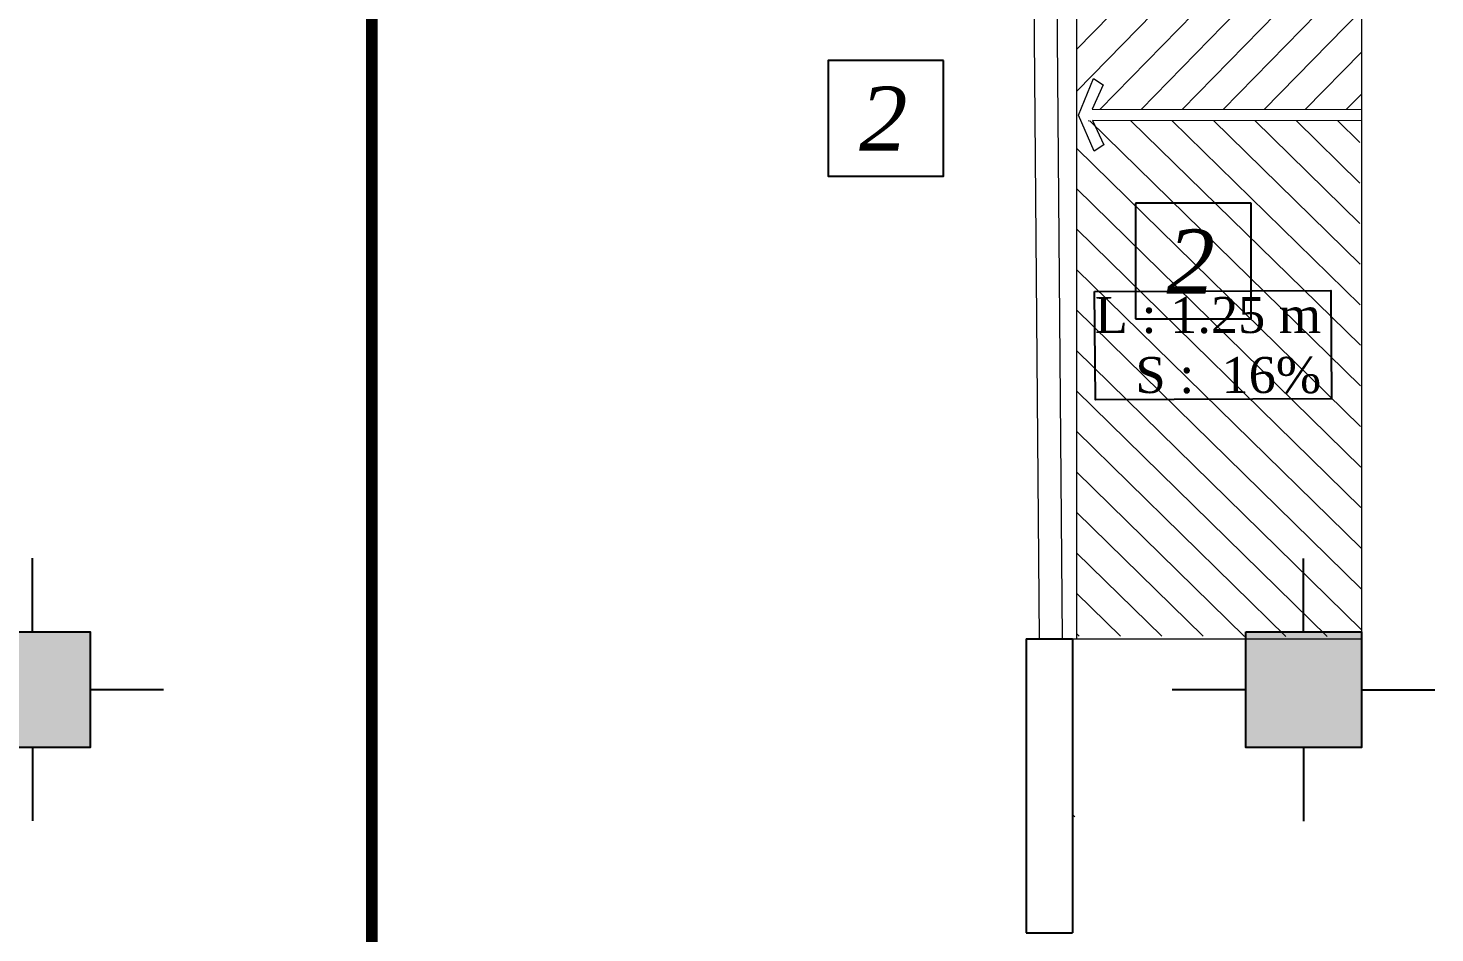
# Model space of a CAD drawing. Header units: metres. Extents: x -1655 to 449, y 40 to 361.
# Drawn here: x 64.97 to 71.06, y 51.94 to 55.85 of the extents above; entities that cross this region are included whole.
import ezdxf

# ---------------------------------------------------------------- set-up
doc = ezdxf.new("R2010")
doc.units = ezdxf.units.M
doc.header["$MEASUREMENT"] = 0
doc.linetypes.add('ACAD_ISO10W100', pattern=[18, 12, -3, 0, -3])
for name, color, linetype, lineweight in [('13', 13, 'Continuous', 9), ('Layer17-0.20-n', 255, 'Continuous', 20), ('Layer4', 252, 'Continuous', 25), ('Layer5', 31, 'Continuous', 9)]:
    doc.layers.add(name, color=color, linetype=linetype, lineweight=lineweight)
doc.layers.add('A-WALL', color=7, linetype='Continuous')
doc.styles.add('RS', font='timesi.ttf', dxfattribs={"width": 0.7})
doc.styles.add('TIMES NEW ROMAN', font='times.ttf', dxfattribs={"height": 0.2})
doc.linetypes.add('ZIGZAG', pattern='A,0.00254,-5.08,[131,ltypeshp.shx,S=5.08,R=0,X=-5.08,Y=0],-10.16,[131,ltypeshp.shx,S=5.08,R=180,X=5.08,Y=0],-5.08', length=20.32254)

# ---------------------------------------------------------------- blocks, each defined once
blk = doc.blocks.new('5050new')
h = blk.add_hatch(color=256)
h.dxf.hatch_style = 1
h.paths.add_polyline_path([(6309.3073, 1826.5446), (6308.8073, 1826.5446), (6308.8072, 1826.0446), (6309.3072, 1826.0446)])
for p, q in [((6309.0573, 1826.5446), (6309.0573, 1826.8627)), ((6308.8072, 1826.2946), (6308.4892, 1826.2947)), ((6309.3072, 1826.2946), (6309.6253, 1826.2946)), ((6309.0572, 1826.0446), (6309.0572, 1825.7266))]:
    blk.add_line(p, q)
blk.add_lwpolyline([(6308.8073, 1826.5446), (6309.3073, 1826.5446), (6309.3072, 1826.0446), (6308.8072, 1826.0446)], close=True)
blk = doc.blocks.new('axha')
for p in [(113.8754, 17.5763), (119.3767, 17.5755)]:
    blk.add_blockref('5050new', p)
blk = doc.blocks.new('AABBSEC')
at = {"layer": '13', "linetype": 'ACAD_ISO10W100', "ltscale": 0.1, "const_width": 0.05}
blk.add_lwpolyline([(6904.7025, 1836.111), (6903.8486, 1836.111), (6903.8486, 1852.3102), (6904.5813, 1852.3014)], dxfattribs=at)

msp = doc.modelspace()

# ---------------------------------------------------------------- hatches: boundary and pattern name
at = {"layer": 'Layer5'}
h = msp.add_hatch(dxfattribs=at)
h.set_pattern_fill('ANSI31', color=256, scale=0.04, angle=0.61198)
h.set_pattern_definition([(45.6119827, (-2964.98263, 3108.26862), (-0.0907566117, 0.0888382656), [])])
h.paths.add_polyline_path([(69.5067, 55.5), (69.5712, 55.4409), (69.5067, 55.4744), (69.5067, 55.4998), (70.7386, 55.4984), (70.7388, 57.7394), (70.2337, 57.7394), (69.5118, 57.7394), (69.5067, 57.7394)])
h = msp.add_hatch(dxfattribs=at)
h.set_pattern_fill('ANSI31', color=256, angle=-89.38802)
h.set_pattern_definition([(315.611983, (-1123.66014, 142.98109), (0.087439238, 0.089327374), [])])
h.paths.add_polyline_path([(70.7384, 53.2193), (70.7309, 55.4509), (69.5067, 55.4505), (69.5067, 55.2585), (69.5049, 55.4208), (69.5049, 55.4158), (69.5064, 53.2215)])

# ---------------------------------------------------------------- linework, layer by layer
at = {"ltscale": 0.1}
for p, q in [((69.2884, 53.2094), (69.2884, 51.9378)), ((69.2884, 53.2094), (69.4884, 53.2094)), ((69.4884, 53.2094), (69.4884, 51.9378)), ((70.5385, 52.7414), (70.7385, 52.7414)), ((69.2884, 51.9378), (69.4884, 51.9378))]:
    msp.add_line(p, q, dxfattribs=at)
msp.add_lwpolyline([(69.5843, 54.7119), (70.6066, 54.7158), (70.6098, 54.247), (69.5875, 54.2432)], close=True, dxfattribs=at)
at = {"layer": 'A-WALL', "color": 6, "ltscale": 0.1}
for p, q in [((70.2613, 55.0933), (69.7613, 55.0933)), ((69.7613, 55.0933), (69.7613, 54.5933)), ((70.2613, 54.5933), (70.2613, 55.0933)), ((69.7613, 54.5933), (70.2613, 54.5933))]:
    msp.add_line(p, q, dxfattribs=at)
msp.add_lwpolyline([(68.9305, 55.7112), (68.4305, 55.7112), (68.4305, 55.2112), (68.9305, 55.2112)], close=True, dxfattribs=at)
at = {"layer": 'Layer5', "linetype": 'ZIGZAG', "ltscale": 0.01}
for p, q in [((69.3067, 57.7394), (69.3441, 53.2094)), ((69.4067, 57.7394), (69.4441, 53.2094))]:
    msp.add_line(p, q, dxfattribs=at)
at = {"layer": 'Layer5'}
for p, q in [((69.5067, 53.2094), (69.5067, 57.7394)), ((70.7388, 57.7394), (70.7388, 53.2094)), ((69.4884, 53.2094), (70.7388, 53.2094))]:
    msp.add_line(p, q, dxfattribs=at)
at = {"layer": 'Layer5', "linetype": 'Continuous'}
for p, q in [((69.5053, 55.3212), (69.5063, 55.3203)), ((69.4884, 52.4492), (69.499, 52.4389))]:
    msp.add_line(p, q, dxfattribs=at)
at = {"layer": 'Layer5'}
msp.add_lwpolyline([(70.7386, 55.4983), (70.7389, 55.4505), (69.5744, 55.4509), (69.6237, 55.3456), (69.5827, 55.3186), (69.5144, 55.4748), (69.5793, 55.6324), (69.6209, 55.6063), (69.5739, 55.5)], close=True, dxfattribs=at)

# ---------------------------------------------------------------- block references
for name, p in [('axha', (-6357.9454, -1790.8808)), ('AABBSEC', (-6837.392, -1788.484))]:
    msp.add_blockref(name, p)

# ---------------------------------------------------------------- texts
at = {"layer": 'Layer17-0.20-n', "insert": (70.5644, 54.6881), "char_height": 0.15569, "attachment_point": 3, "rotation": 360, "style": 'TIMES NEW ROMAN'}
msp.add_mtext_dynamic_manual_height_columns('L : 1.25 m\\PS :  16%', width=3.076026, gutter_width=1, heights=[0], dxfattribs=at)
at = {"layer": 'Layer4', "color": 6, "style": 'RS'}
for p in [(68.5649, 55.3207), (69.8956, 54.7029)]:
    msp.add_text('2', height=0.2773, dxfattribs=at).set_placement(p)

doc.saveas('drawing.dxf')
